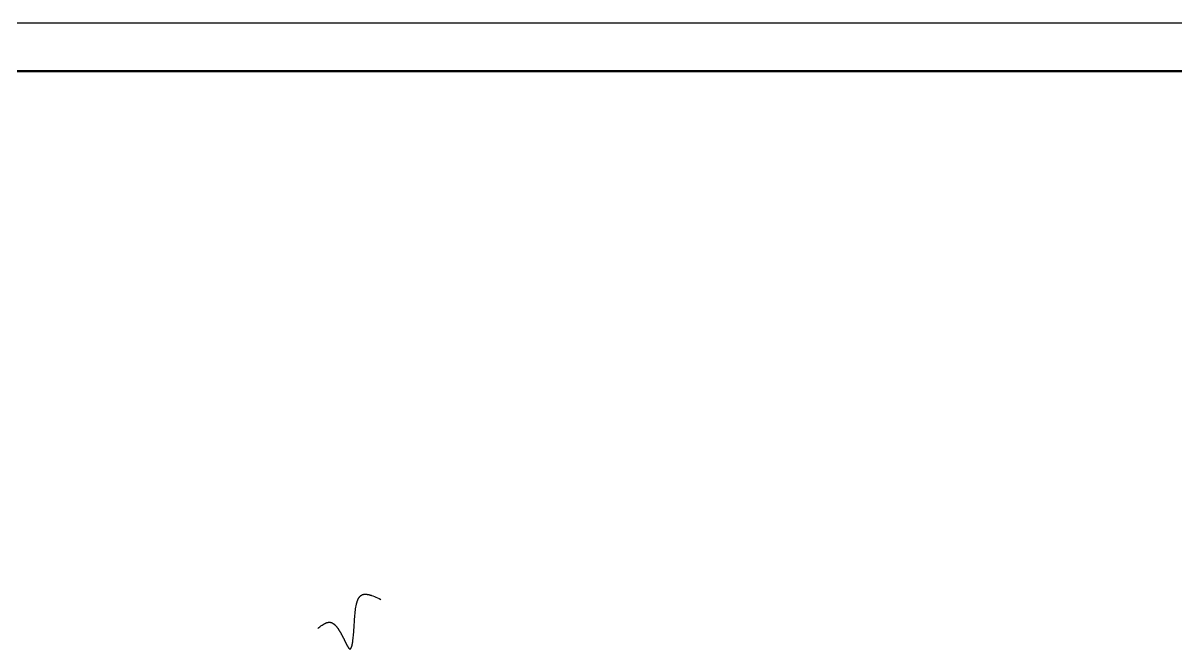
# Model space of a CAD drawing. Header units: millimetres. Extents: x 0 to 1200, y 0 to 841.
# Drawn here: x 270.9 to 390.5, y 776 to 841 of the extents above; entities that cross this region are included whole.
import ezdxf

# ---------------------------------------------------------------- set-up
doc = ezdxf.new("R2010")
doc.units = ezdxf.units.MM
doc.layers.add('Standard', color=7, linetype='Continuous', lineweight=25)

msp = doc.modelspace()

# ---------------------------------------------------------------- linework, layer by layer
at = {"layer": 'Standard', "color": 7, "linetype": 'Continuous', "lineweight": 25}
msp.add_line((1200, 841), (0, 841), dxfattribs=at)
at = {"layer": 'Standard', "color": 30, "linetype": 'Continuous', "lineweight": 50}
msp.add_line((1195, 836), (5, 836), dxfattribs=at)
at = {"layer": 'Standard', "color": 7, "linetype": 'Continuous', "lineweight": -3}
for p, q in [((305.71, 781.32), (305.72, 781.33)), ((305.72, 781.33), (305.73, 781.34)), ((305.73, 781.34), (305.74, 781.36)), ((305.74, 781.36), (305.75, 781.37)), ((305.75, 781.38), (305.76, 781.39)), ((305.75, 781.37), (305.75, 781.38)), ((305.76, 781.39), (305.77, 781.41)), ((305.77, 781.41), (305.78, 781.42)), ((305.78, 781.42), (305.79, 781.43)), ((305.79, 781.43), (305.8, 781.44)), ((305.8, 781.44), (305.81, 781.45)), ((305.81, 781.45), (305.82, 781.46)), ((305.82, 781.46), (305.83, 781.48)), ((305.83, 781.48), (305.84, 781.49)), ((305.84, 781.49), (305.85, 781.5)), ((305.85, 781.5), (305.86, 781.51)), ((305.86, 781.51), (305.87, 781.52)), ((305.87, 781.52), (305.88, 781.53)), ((305.88, 781.53), (305.89, 781.54)), ((305.89, 781.54), (305.9, 781.55)), ((305.9, 781.55), (305.91, 781.55)), ((305.91, 781.55), (305.92, 781.56)), ((305.92, 781.56), (305.93, 781.57)), ((305.93, 781.57), (305.94, 781.58)), ((305.94, 781.58), (305.95, 781.59)), ((305.95, 781.59), (305.96, 781.6)), ((305.96, 781.6), (305.97, 781.6)), ((305.97, 781.6), (305.98, 781.61)), ((305.98, 781.61), (306, 781.62)), ((306, 781.62), (306.01, 781.63)), ((306.01, 781.63), (306.02, 781.63)), ((306.02, 781.63), (306.03, 781.64)), ((306.03, 781.64), (306.04, 781.65)), ((306.04, 781.65), (306.06, 781.65)), ((306.06, 781.65), (306.07, 781.66)), ((306.07, 781.66), (306.08, 781.66)), ((306.08, 781.66), (306.09, 781.67)), ((306.09, 781.67), (306.11, 781.67)), ((306.11, 781.67), (306.12, 781.68)), ((306.12, 781.68), (306.13, 781.68)), ((306.13, 781.68), (306.15, 781.69)), ((306.15, 781.69), (306.16, 781.69)), ((306.16, 781.69), (306.17, 781.7)), ((306.17, 781.7), (306.19, 781.7)), ((306.19, 781.7), (306.2, 781.7)), ((306.2, 781.7), (306.21, 781.71)), ((306.21, 781.71), (306.23, 781.71)), ((306.23, 781.71), (306.24, 781.71)), ((306.24, 781.71), (306.26, 781.71)), ((306.26, 781.71), (306.27, 781.71)), ((306.27, 781.71), (306.28, 781.72)), ((306.28, 781.72), (306.3, 781.72)), ((306.3, 781.72), (306.31, 781.72)), ((306.31, 781.72), (306.33, 781.72)), ((306.33, 781.72), (306.34, 781.72)), ((306.34, 781.72), (306.36, 781.72)), ((306.36, 781.72), (306.37, 781.72)), ((306.37, 781.72), (306.39, 781.72)), ((306.39, 781.72), (306.4, 781.72)), ((306.4, 781.72), (306.42, 781.72)), ((306.42, 781.72), (306.43, 781.72)), ((306.43, 781.72), (306.45, 781.72)), ((306.45, 781.72), (306.47, 781.72)), ((306.47, 781.72), (306.48, 781.72)), ((306.48, 781.72), (306.5, 781.72)), ((306.5, 781.72), (306.51, 781.72)), ((306.51, 781.72), (306.53, 781.71)), ((306.53, 781.71), (306.55, 781.71)), ((306.55, 781.71), (306.56, 781.71)), ((306.56, 781.71), (306.58, 781.71)), ((306.58, 781.71), (306.6, 781.7)), ((306.6, 781.7), (306.61, 781.7)), ((306.61, 781.7), (306.63, 781.7)), ((306.63, 781.7), (306.65, 781.7)), ((306.65, 781.7), (306.66, 781.69)), ((306.66, 781.69), (306.68, 781.69)), ((306.68, 781.69), (306.7, 781.69)), ((306.7, 781.69), (306.72, 781.68)), ((306.72, 781.68), (306.73, 781.68)), ((306.73, 781.68), (306.75, 781.67)), ((306.75, 781.67), (306.77, 781.67)), ((306.77, 781.67), (306.79, 781.67)), ((306.79, 781.67), (306.8, 781.66)), ((306.8, 781.66), (306.82, 781.66)), ((306.82, 781.66), (306.84, 781.65)), ((306.84, 781.65), (306.86, 781.65)), ((306.86, 781.65), (306.88, 781.64)), ((306.88, 781.64), (306.89, 781.64)), ((306.89, 781.64), (306.91, 781.63)), ((306.91, 781.63), (306.93, 781.62)), ((306.93, 781.62), (306.95, 781.62)), ((306.95, 781.62), (306.97, 781.61)), ((306.97, 781.61), (306.99, 781.61)), ((306.99, 781.61), (307.01, 781.6)), ((307.01, 781.6), (307.02, 781.59)), ((307.02, 781.59), (307.18, 781.54)), ((307.18, 781.54), (307.34, 781.48)), ((307.34, 781.48), (307.5, 781.41)), ((307.5, 781.41), (307.67, 781.33)), ((307.67, 781.33), (307.84, 781.26)), ((305.37, 780.05), (305.39, 780.21)), ((305.39, 780.21), (305.41, 780.37)), ((305.41, 780.37), (305.44, 780.52)), ((305.44, 780.52), (305.47, 780.67)), ((305.47, 780.67), (305.48, 780.69)), ((305.48, 780.71), (305.49, 780.73)), ((305.48, 780.69), (305.48, 780.71)), ((305.49, 780.75), (305.5, 780.77)), ((305.49, 780.73), (305.49, 780.75)), ((305.5, 780.79), (305.51, 780.81)), ((305.5, 780.77), (305.5, 780.79)), ((305.51, 780.83), (305.52, 780.84)), ((305.51, 780.81), (305.51, 780.83)), ((305.52, 780.86), (305.53, 780.88)), ((305.52, 780.84), (305.52, 780.86)), ((305.53, 780.9), (305.54, 780.92)), ((305.53, 780.88), (305.53, 780.9)), ((305.54, 780.92), (305.55, 780.94)), ((305.55, 780.95), (305.56, 780.97)), ((305.55, 780.94), (305.55, 780.95)), ((305.56, 780.99), (305.57, 781.01)), ((305.56, 780.97), (305.56, 780.99)), ((305.57, 781.01), (305.58, 781.02)), ((305.58, 781.04), (305.59, 781.06)), ((305.58, 781.02), (305.58, 781.04)), ((305.59, 781.06), (305.6, 781.07)), ((305.6, 781.09), (305.61, 781.11)), ((305.6, 781.07), (305.6, 781.09)), ((305.61, 781.11), (305.62, 781.12)), ((305.62, 781.14), (305.63, 781.16)), ((305.62, 781.12), (305.62, 781.14)), ((305.63, 781.16), (305.64, 781.17)), ((305.64, 781.19), (305.65, 781.2)), ((305.64, 781.17), (305.64, 781.19)), ((305.65, 781.2), (305.66, 781.22)), ((305.66, 781.22), (305.67, 781.23)), ((305.67, 781.25), (305.68, 781.26)), ((305.67, 781.23), (305.67, 781.25)), ((305.68, 781.26), (305.69, 781.27)), ((305.69, 781.27), (305.7, 781.29)), ((305.7, 781.3), (305.71, 781.32)), ((305.7, 781.29), (305.7, 781.3)), ((307.84, 781.26), (308.01, 781.18)), ((305.26, 778.77), (305.27, 778.96)), ((305.27, 778.96), (305.28, 779.15)), ((305.28, 779.15), (305.3, 779.34)), ((305.3, 779.34), (305.31, 779.52)), ((305.31, 779.52), (305.33, 779.7)), ((305.33, 779.7), (305.35, 779.88)), ((305.35, 779.88), (305.37, 780.05)), ((301.45, 778.16), (301.56, 778.25)), ((301.56, 778.25), (301.68, 778.34)), ((301.68, 778.34), (301.79, 778.42)), ((301.79, 778.42), (301.91, 778.5)), ((301.91, 778.5), (302.02, 778.57)), ((302.02, 778.57), (302.13, 778.64)), ((302.13, 778.64), (302.15, 778.65)), ((302.15, 778.65), (302.17, 778.66)), ((302.17, 778.66), (302.19, 778.67)), ((302.19, 778.67), (302.21, 778.68)), ((302.21, 778.68), (302.22, 778.69)), ((302.22, 778.69), (302.24, 778.7)), ((302.24, 778.7), (302.26, 778.71)), ((302.26, 778.71), (302.28, 778.71)), ((302.28, 778.71), (302.3, 778.72)), ((302.3, 778.72), (302.32, 778.73)), ((302.32, 778.73), (302.34, 778.74)), ((302.34, 778.74), (302.35, 778.74)), ((302.35, 778.74), (302.37, 778.75)), ((302.37, 778.75), (302.39, 778.76)), ((302.39, 778.76), (302.41, 778.76)), ((302.41, 778.76), (302.43, 778.77)), ((302.43, 778.77), (302.44, 778.77)), ((302.44, 778.77), (302.46, 778.78)), ((302.46, 778.78), (302.48, 778.78)), ((302.48, 778.78), (302.5, 778.79)), ((302.5, 778.79), (302.52, 778.79)), ((302.52, 778.79), (302.53, 778.79)), ((302.53, 778.79), (302.55, 778.8)), ((302.55, 778.8), (302.57, 778.8)), ((302.57, 778.8), (302.59, 778.8)), ((302.59, 778.8), (302.61, 778.8)), ((302.61, 778.8), (302.62, 778.8)), ((302.62, 778.8), (302.64, 778.81)), ((302.64, 778.81), (302.66, 778.81)), ((302.66, 778.81), (302.68, 778.81)), ((302.68, 778.81), (302.69, 778.81)), ((302.69, 778.81), (302.71, 778.8)), ((302.71, 778.8), (302.73, 778.8)), ((302.73, 778.8), (302.75, 778.8)), ((302.75, 778.8), (302.76, 778.8)), ((302.76, 778.8), (302.78, 778.79)), ((302.78, 778.79), (302.8, 778.79)), ((302.8, 778.79), (302.82, 778.79)), ((302.82, 778.79), (302.83, 778.78)), ((302.83, 778.78), (302.85, 778.78)), ((302.85, 778.78), (302.87, 778.77)), ((302.87, 778.77), (302.89, 778.76)), ((302.89, 778.76), (302.91, 778.76)), ((302.91, 778.76), (302.92, 778.75)), ((302.92, 778.75), (302.94, 778.74)), ((302.94, 778.74), (302.96, 778.73)), ((302.96, 778.73), (302.98, 778.72)), ((302.98, 778.72), (302.99, 778.71)), ((302.99, 778.71), (303.01, 778.7)), ((303.01, 778.7), (303.03, 778.69)), ((303.03, 778.69), (303.05, 778.68)), ((303.05, 778.68), (303.06, 778.67)), ((303.06, 778.67), (303.08, 778.66)), ((303.08, 778.66), (303.1, 778.65)), ((303.1, 778.65), (303.11, 778.64)), ((303.11, 778.64), (303.13, 778.62)), ((303.13, 778.62), (303.15, 778.61)), ((303.15, 778.61), (303.16, 778.6)), ((303.16, 778.6), (303.18, 778.58)), ((303.18, 778.58), (303.2, 778.57)), ((303.2, 778.57), (303.21, 778.55)), ((303.21, 778.55), (303.23, 778.54)), ((303.23, 778.54), (303.25, 778.52)), ((303.25, 778.52), (303.26, 778.5)), ((303.26, 778.5), (303.28, 778.49)), ((303.28, 778.49), (303.3, 778.47)), ((303.3, 778.47), (303.31, 778.45)), ((303.31, 778.45), (303.33, 778.44)), ((303.33, 778.44), (303.34, 778.42)), ((303.34, 778.42), (303.36, 778.4)), ((303.36, 778.4), (303.38, 778.38)), ((303.38, 778.38), (303.39, 778.36)), ((303.39, 778.36), (303.41, 778.34)), ((303.41, 778.34), (303.42, 778.32)), ((303.42, 778.32), (303.44, 778.3)), ((303.44, 778.3), (303.45, 778.28)), ((303.45, 778.28), (303.47, 778.26)), ((303.47, 778.26), (303.49, 778.24)), ((303.49, 778.24), (303.5, 778.22)), ((303.5, 778.22), (303.52, 778.2)), ((303.52, 778.2), (303.53, 778.18)), ((303.53, 778.18), (303.55, 778.16)), ((303.55, 778.16), (303.56, 778.14)), ((303.56, 778.14), (303.58, 778.12)), ((303.58, 778.12), (303.59, 778.09)), ((303.59, 778.09), (303.61, 778.07)), ((303.61, 778.07), (303.62, 778.05)), ((303.62, 778.05), (303.64, 778.03)), ((303.64, 778.03), (303.65, 778)), ((303.65, 778), (303.66, 777.98)), ((303.66, 777.98), (303.68, 777.96)), ((303.68, 777.96), (303.69, 777.93)), ((303.69, 777.93), (303.71, 777.91)), ((303.71, 777.91), (303.72, 777.89)), ((303.72, 777.89), (303.74, 777.86)), ((303.74, 777.86), (303.75, 777.84)), ((303.75, 777.84), (303.77, 777.81)), ((303.77, 777.81), (303.78, 777.79)), ((303.78, 777.79), (303.79, 777.77)), ((303.79, 777.77), (303.81, 777.74)), ((303.81, 777.74), (303.82, 777.72)), ((305.19, 777.73), (305.2, 777.89)), ((305.2, 777.89), (305.21, 778.06)), ((305.21, 778.06), (305.22, 778.23)), ((305.22, 778.23), (305.23, 778.4)), ((305.23, 778.4), (305.24, 778.57)), ((305.24, 778.57), (305.26, 778.77)), ((303.82, 777.72), (303.84, 777.69)), ((303.84, 777.69), (303.85, 777.67)), ((303.85, 777.67), (303.86, 777.64)), ((303.86, 777.64), (303.88, 777.62)), ((303.88, 777.62), (303.89, 777.59)), ((303.89, 777.59), (303.9, 777.57)), ((303.9, 777.57), (303.92, 777.54)), ((303.92, 777.54), (303.93, 777.52)), ((303.93, 777.52), (303.94, 777.49)), ((303.94, 777.49), (303.96, 777.47)), ((303.96, 777.47), (303.97, 777.44)), ((303.97, 777.44), (303.98, 777.42)), ((303.98, 777.42), (304, 777.39)), ((304, 777.39), (304.01, 777.37)), ((304.01, 777.37), (304.02, 777.35)), ((304.02, 777.35), (304.02, 777.34)), ((304.02, 777.34), (304.03, 777.32)), ((304.03, 777.32), (304.04, 777.31)), ((304.04, 777.31), (304.05, 777.29)), ((304.05, 777.29), (304.06, 777.28)), ((304.06, 777.28), (304.06, 777.26)), ((304.06, 777.26), (304.07, 777.25)), ((304.07, 777.25), (304.08, 777.23)), ((304.08, 777.23), (304.09, 777.22)), ((304.09, 777.22), (304.09, 777.2)), ((304.09, 777.2), (304.1, 777.19)), ((304.1, 777.19), (304.11, 777.17)), ((304.11, 777.17), (304.12, 777.16)), ((304.12, 777.16), (304.12, 777.14)), ((304.12, 777.14), (304.13, 777.13)), ((304.13, 777.13), (304.14, 777.11)), ((304.14, 777.11), (304.15, 777.1)), ((304.15, 777.1), (304.15, 777.08)), ((304.15, 777.08), (304.16, 777.07)), ((304.16, 777.07), (304.17, 777.05)), ((304.17, 777.05), (304.18, 777.04)), ((304.18, 777.04), (304.18, 777.02)), ((304.18, 777.02), (304.19, 777.01)), ((304.19, 777.01), (304.2, 776.99)), ((304.2, 776.99), (304.2, 776.98)), ((304.2, 776.98), (304.21, 776.96)), ((304.21, 776.96), (304.22, 776.95)), ((304.22, 776.95), (304.23, 776.93)), ((304.23, 776.93), (304.23, 776.92)), ((304.23, 776.92), (304.24, 776.9)), ((304.24, 776.9), (304.25, 776.89)), ((304.25, 776.89), (304.25, 776.88)), ((304.25, 776.88), (304.26, 776.86)), ((304.26, 776.86), (304.27, 776.85)), ((304.27, 776.85), (304.27, 776.83)), ((304.27, 776.83), (304.28, 776.82)), ((304.28, 776.82), (304.29, 776.8)), ((304.29, 776.8), (304.3, 776.79)), ((304.3, 776.79), (304.3, 776.78)), ((304.3, 776.78), (304.31, 776.76)), ((304.31, 776.76), (304.32, 776.75)), ((304.32, 776.75), (304.32, 776.74)), ((304.32, 776.74), (304.33, 776.72)), ((304.33, 776.72), (304.34, 776.71)), ((304.34, 776.71), (304.34, 776.7)), ((304.34, 776.7), (304.35, 776.68)), ((304.35, 776.68), (304.36, 776.67)), ((304.36, 776.67), (304.36, 776.66)), ((304.36, 776.66), (304.37, 776.64)), ((304.37, 776.64), (304.37, 776.63)), ((304.37, 776.63), (304.38, 776.62)), ((304.38, 776.62), (304.39, 776.6)), ((304.39, 776.6), (304.39, 776.59)), ((304.39, 776.59), (304.4, 776.58)), ((304.4, 776.58), (304.41, 776.57)), ((304.41, 776.57), (304.41, 776.55)), ((304.41, 776.55), (304.42, 776.54)), ((304.42, 776.54), (304.43, 776.53)), ((305.05, 776.57), (305.06, 776.58)), ((305.05, 776.56), (305.05, 776.57)), ((305.05, 776.54), (305.05, 776.56)), ((305.05, 776.53), (305.05, 776.54)), ((305.06, 776.63), (305.07, 776.65)), ((305.06, 776.62), (305.06, 776.63)), ((305.06, 776.61), (305.06, 776.62)), ((305.06, 776.59), (305.06, 776.61)), ((305.06, 776.58), (305.06, 776.59)), ((305.07, 776.69), (305.08, 776.7)), ((305.07, 776.68), (305.07, 776.69)), ((305.07, 776.66), (305.07, 776.68)), ((305.07, 776.65), (305.07, 776.66)), ((305.08, 776.76), (305.09, 776.78)), ((305.08, 776.75), (305.08, 776.76)), ((305.08, 776.73), (305.08, 776.75)), ((305.08, 776.72), (305.08, 776.73)), ((305.08, 776.7), (305.08, 776.72)), ((305.09, 776.82), (305.11, 776.96)), ((305.09, 776.81), (305.09, 776.82)), ((305.09, 776.79), (305.09, 776.81)), ((305.09, 776.78), (305.09, 776.79)), ((305.11, 776.96), (305.13, 777.1)), ((305.13, 777.1), (305.14, 777.25)), ((305.14, 777.25), (305.16, 777.4)), ((305.16, 777.4), (305.17, 777.56)), ((305.17, 777.56), (305.19, 777.73)), ((304.43, 776.53), (304.43, 776.52)), ((304.43, 776.52), (304.44, 776.51)), ((304.44, 776.51), (304.44, 776.49)), ((304.44, 776.49), (304.45, 776.48)), ((304.45, 776.48), (304.46, 776.47)), ((304.46, 776.47), (304.46, 776.46)), ((304.46, 776.46), (304.47, 776.45)), ((304.47, 776.45), (304.48, 776.44)), ((304.48, 776.44), (304.48, 776.43)), ((304.48, 776.43), (304.49, 776.41)), ((304.49, 776.41), (304.49, 776.4)), ((304.49, 776.4), (304.5, 776.39)), ((304.5, 776.39), (304.51, 776.38)), ((304.51, 776.38), (304.51, 776.37)), ((304.51, 776.37), (304.52, 776.36)), ((304.52, 776.36), (304.52, 776.35)), ((304.52, 776.35), (304.53, 776.34)), ((304.53, 776.34), (304.53, 776.33)), ((304.53, 776.33), (304.54, 776.32)), ((304.54, 776.32), (304.55, 776.31)), ((304.55, 776.31), (304.55, 776.3)), ((304.55, 776.3), (304.56, 776.29)), ((304.56, 776.29), (304.56, 776.28)), ((304.56, 776.28), (304.57, 776.27)), ((304.57, 776.27), (304.57, 776.26)), ((304.57, 776.26), (304.58, 776.26)), ((304.58, 776.26), (304.59, 776.25)), ((304.59, 776.25), (304.59, 776.24)), ((304.59, 776.24), (304.6, 776.23)), ((304.6, 776.23), (304.6, 776.22)), ((304.6, 776.22), (304.61, 776.21)), ((304.61, 776.21), (304.61, 776.21)), ((304.61, 776.21), (304.62, 776.2)), ((304.62, 776.2), (304.62, 776.19)), ((304.62, 776.19), (304.63, 776.18)), ((304.63, 776.18), (304.63, 776.17)), ((304.63, 776.17), (304.64, 776.17)), ((304.64, 776.17), (304.64, 776.16)), ((304.64, 776.16), (304.65, 776.15)), ((304.65, 776.15), (304.65, 776.15)), ((304.65, 776.15), (304.66, 776.14)), ((304.66, 776.14), (304.66, 776.13)), ((304.66, 776.13), (304.67, 776.13)), ((304.67, 776.13), (304.67, 776.12)), ((304.67, 776.12), (304.68, 776.12)), ((304.68, 776.12), (304.68, 776.11)), ((304.68, 776.11), (304.69, 776.11)), ((304.69, 776.11), (304.69, 776.1)), ((304.69, 776.1), (304.7, 776.09)), ((304.7, 776.09), (304.7, 776.09)), ((304.7, 776.09), (304.71, 776.09)), ((304.71, 776.09), (304.71, 776.08)), ((304.71, 776.08), (304.72, 776.08)), ((304.72, 776.08), (304.72, 776.07)), ((304.72, 776.07), (304.73, 776.07)), ((304.73, 776.07), (304.73, 776.06)), ((304.73, 776.06), (304.74, 776.06)), ((304.74, 776.06), (304.74, 776.06)), ((304.74, 776.06), (304.75, 776.05)), ((304.75, 776.05), (304.75, 776.05)), ((304.75, 776.05), (304.76, 776.05)), ((304.76, 776.05), (304.76, 776.05)), ((304.76, 776.05), (304.77, 776.04)), ((304.77, 776.04), (304.77, 776.04)), ((304.77, 776.04), (304.77, 776.04)), ((304.77, 776.04), (304.78, 776.04)), ((304.78, 776.04), (304.78, 776.04)), ((304.78, 776.04), (304.79, 776.04)), ((304.79, 776.04), (304.79, 776.03)), ((304.79, 776.03), (304.8, 776.03)), ((304.8, 776.03), (304.8, 776.03)), ((304.8, 776.03), (304.8, 776.03)), ((304.8, 776.03), (304.81, 776.03)), ((304.81, 776.03), (304.81, 776.03)), ((304.81, 776.03), (304.82, 776.03)), ((304.82, 776.03), (304.82, 776.03)), ((304.82, 776.03), (304.82, 776.03)), ((304.82, 776.03), (304.83, 776.03)), ((304.83, 776.03), (304.83, 776.04)), ((304.83, 776.04), (304.84, 776.04)), ((304.84, 776.04), (304.84, 776.04)), ((304.84, 776.04), (304.84, 776.04)), ((304.84, 776.04), (304.85, 776.04)), ((304.85, 776.04), (304.86, 776.05)), ((304.85, 776.04), (304.85, 776.04)), ((304.86, 776.05), (304.86, 776.05)), ((304.86, 776.05), (304.86, 776.05)), ((304.86, 776.05), (304.87, 776.05)), ((304.87, 776.05), (304.87, 776.06)), ((304.87, 776.06), (304.88, 776.06)), ((304.88, 776.06), (304.88, 776.07)), ((304.88, 776.07), (304.88, 776.07)), ((304.88, 776.07), (304.89, 776.07)), ((304.89, 776.08), (304.9, 776.09)), ((304.89, 776.07), (304.89, 776.08)), ((304.89, 776.08), (304.89, 776.08)), ((304.9, 776.09), (304.9, 776.1)), ((304.9, 776.1), (304.91, 776.1)), ((304.9, 776.09), (304.9, 776.09)), ((304.91, 776.11), (304.92, 776.12)), ((304.91, 776.1), (304.91, 776.11)), ((304.91, 776.11), (304.91, 776.11)), ((304.92, 776.12), (304.93, 776.13)), ((304.92, 776.12), (304.92, 776.12)), ((304.93, 776.14), (304.94, 776.15)), ((304.93, 776.13), (304.93, 776.14)), ((304.93, 776.14), (304.93, 776.14)), ((304.94, 776.17), (304.95, 776.18)), ((304.94, 776.16), (304.94, 776.17)), ((304.94, 776.15), (304.94, 776.16)), ((304.94, 776.15), (304.94, 776.15)), ((304.95, 776.19), (304.96, 776.2)), ((304.95, 776.18), (304.95, 776.19)), ((304.95, 776.18), (304.95, 776.18)), ((304.96, 776.21), (304.97, 776.22)), ((304.96, 776.2), (304.96, 776.21)), ((304.96, 776.21), (304.96, 776.21)), ((304.97, 776.24), (304.98, 776.25)), ((304.97, 776.23), (304.97, 776.24)), ((304.97, 776.22), (304.97, 776.23)), ((304.98, 776.28), (304.99, 776.29)), ((304.98, 776.27), (304.98, 776.28)), ((304.98, 776.26), (304.98, 776.27)), ((304.98, 776.25), (304.98, 776.26)), ((304.99, 776.3), (305, 776.31)), ((304.99, 776.29), (304.99, 776.3)), ((304.99, 776.3), (304.99, 776.3)), ((305, 776.35), (305.01, 776.36)), ((305, 776.33), (305, 776.35)), ((305, 776.32), (305, 776.33)), ((305, 776.31), (305, 776.32)), ((305.01, 776.38), (305.02, 776.39)), ((305.01, 776.37), (305.01, 776.38)), ((305.01, 776.36), (305.01, 776.37)), ((305.02, 776.42), (305.03, 776.43)), ((305.02, 776.41), (305.02, 776.42)), ((305.02, 776.4), (305.02, 776.41)), ((305.02, 776.39), (305.02, 776.4)), ((305.03, 776.47), (305.04, 776.48)), ((305.03, 776.46), (305.03, 776.47)), ((305.03, 776.44), (305.03, 776.46)), ((305.03, 776.43), (305.03, 776.44)), ((305.04, 776.52), (305.05, 776.53)), ((305.04, 776.5), (305.04, 776.52)), ((305.04, 776.49), (305.04, 776.5)), ((305.04, 776.48), (305.04, 776.49))]:
    msp.add_line(p, q, dxfattribs=at)

doc.saveas('drawing.dxf')
